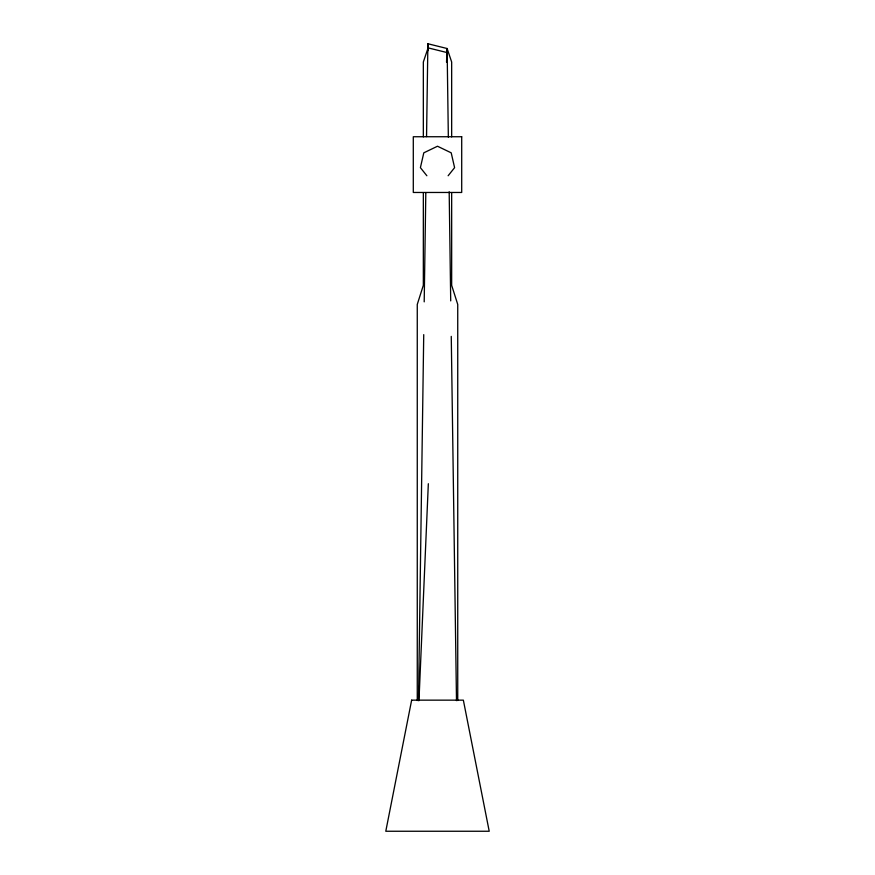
<?xml version="1.0" encoding="UTF-8"?>
<svg xmlns="http://www.w3.org/2000/svg" width="875" height="875" viewBox="0 0 875 875"><rect width="100%" height="100%" fill="white"/><g stroke="black" fill="none" stroke-linecap="round" stroke-linejoin="round"><path stroke-width="1.31" d="M418.502 700.623L423.73 334.633M424.2 301.853L425.808 192.588M426.552 136.609L427.886 43.75L447.114 48.519L451.664 62.005L451.664 136.894M418.972 700.645L428.334 483.722M446.523 62.158L447.114 48.519L448.339 137.167M427.886 48.519L423.336 62.005L423.336 136.894M448.131 175.755L454.595 167.661L451.205 152.83L437.5 146.234L423.795 152.83L420.405 167.661L426.869 175.755M447.114 52.587L427.886 47.819L427.995 50.553M427.886 43.75L428.17 50.575M449.181 191.767L450.712 300.891M451.259 336.383L456.498 700.645M457.734 700.536L457.734 304.434L451.664 285.316L451.664 192.73M423.336 192.73L423.336 285.316L417.266 304.434L417.266 700.536M411.644 700.153L385.788 831.25L489.212 831.25L463.356 700.153L411.644 700.153M461.705 136.741L413.295 136.741L413.295 192.467L461.705 192.467L461.705 136.741"/></g></svg>
